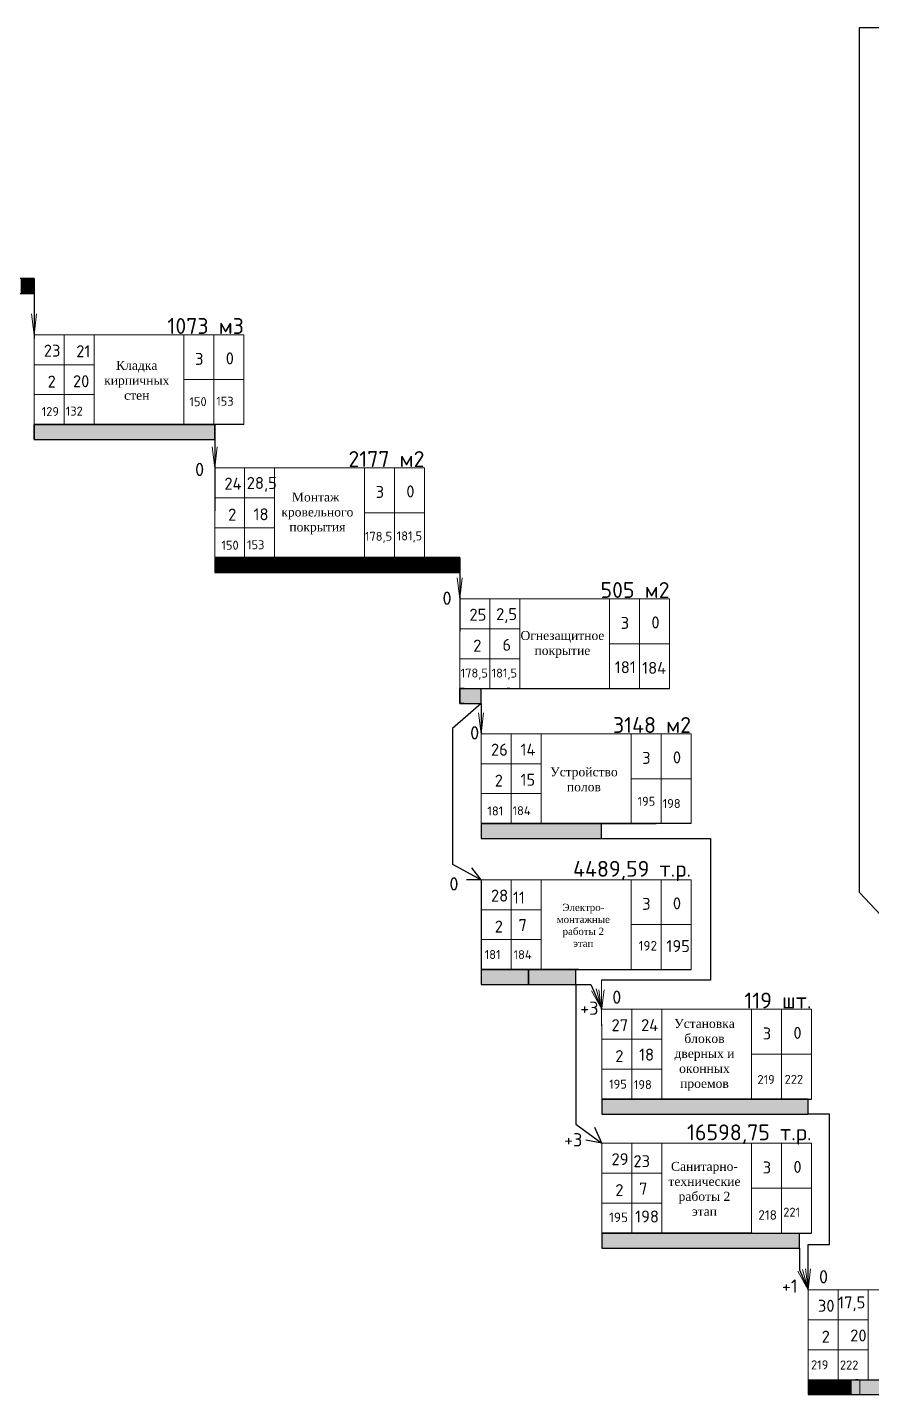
# Model space of a CAD drawing. Header units: millimetres. Extents: x -152693 to 518302, y -31658 to 793547.
# Drawn here: x 135709 to 151447, y 48024 to 73529 of the extents above; entities that cross this region are included whole.
import ezdxf

# ---------------------------------------------------------------- set-up
doc = ezdxf.new("R2010")
doc.units = ezdxf.units.MM
doc.styles.add('PDF ISOCPEUR', font='isocpeur.ttf')
doc.styles.add('ГОСТ 450', font='isocpeur.ttf', dxfattribs={"height": 450})

msp = doc.modelspace()

# ---------------------------------------------------------------- hatches: boundary and pattern name
at = {"lineweight": 20}
h = msp.add_hatch(color=1, dxfattribs=at)
h.dxf.hatch_style = 1
h.paths.add_polyline_path([(135593.97782, 68562.63435), (135754.26685, 68562.63435), (135754.26685, 68841.98722), (135593.97782, 68841.98722)])
h = msp.add_hatch(color=1, dxfattribs=at)
h.dxf.hatch_style = 1
h.paths.add_polyline_path([(135754.26685, 68562.63435), (135834.41137, 68562.63435), (135834.41137, 68841.98722), (135754.26685, 68841.98722)])
h = msp.add_hatch(color=1, dxfattribs=at)
h.dxf.hatch_style = 1
h.paths.add_polyline_path([(135834.41137, 65839.77049), (139200.48103, 65839.77049), (139200.48103, 66119.12337), (135834.41137, 66119.12337)])
h = msp.add_hatch(color=1, dxfattribs=at)
h.dxf.hatch_style = 1
h.paths.add_polyline_path([(139200.48103, 63357.90113), (139360.77006, 63357.90113), (139360.77006, 63637.254), (139200.48103, 63637.254)])
h = msp.add_hatch(color=1, dxfattribs=at)
h.dxf.hatch_style = 1
h.paths.add_polyline_path([(139360.77006, 63357.90113), (139521.05909, 63357.90113), (139521.05909, 63637.254), (139360.77006, 63637.254)])
h = msp.add_hatch(color=1, dxfattribs=at)
h.dxf.hatch_style = 1
h.paths.add_polyline_path([(139521.05909, 63357.90113), (139681.34812, 63357.90113), (139681.34812, 63637.254), (139521.05909, 63637.254)])
h = msp.add_hatch(color=1, dxfattribs=at)
h.dxf.hatch_style = 1
h.paths.add_polyline_path([(139681.34812, 63357.90113), (139841.63715, 63357.90113), (139841.63715, 63637.254), (139681.34812, 63637.254)])
h = msp.add_hatch(color=1, dxfattribs=at)
h.dxf.hatch_style = 1
h.paths.add_polyline_path([(139841.63715, 63357.90113), (140001.92619, 63357.90113), (140001.92619, 63637.254), (139841.63715, 63637.254)])
h = msp.add_hatch(color=1, dxfattribs=at)
h.dxf.hatch_style = 1
h.paths.add_polyline_path([(140001.92619, 63357.90113), (140162.21522, 63357.90113), (140162.21522, 63637.254), (140001.92619, 63637.254)])
h = msp.add_hatch(color=1, dxfattribs=at)
h.dxf.hatch_style = 1
h.paths.add_polyline_path([(140162.21522, 63357.90113), (140322.50425, 63357.90113), (140322.50425, 63637.254), (140162.21522, 63637.254)])
h = msp.add_hatch(color=1, dxfattribs=at)
h.dxf.hatch_style = 1
h.paths.add_polyline_path([(140322.50425, 63357.90113), (140482.79328, 63357.90113), (140482.79328, 63637.254), (140322.50425, 63637.254)])
h = msp.add_hatch(color=1, dxfattribs=at)
h.dxf.hatch_style = 1
h.paths.add_polyline_path([(140482.79328, 63357.90113), (140643.08231, 63357.90113), (140643.08231, 63637.254), (140482.79328, 63637.254)])
h = msp.add_hatch(color=1, dxfattribs=at)
h.dxf.hatch_style = 1
h.paths.add_polyline_path([(140643.08231, 63357.90113), (140803.37134, 63357.90113), (140803.37134, 63637.254), (140643.08231, 63637.254)])
h = msp.add_hatch(color=1, dxfattribs=at)
h.dxf.hatch_style = 1
h.paths.add_polyline_path([(140803.37134, 63357.90113), (140963.66037, 63357.90113), (140963.66037, 63637.254), (140803.37134, 63637.254)])
h = msp.add_hatch(color=1, dxfattribs=at)
h.dxf.hatch_style = 1
h.paths.add_polyline_path([(140963.66037, 63357.90113), (141123.94941, 63357.90113), (141123.94941, 63637.254), (140963.66037, 63637.254)])
h = msp.add_hatch(color=1, dxfattribs=at)
h.dxf.hatch_style = 1
h.paths.add_polyline_path([(141123.94941, 63357.90113), (141284.23844, 63357.90113), (141284.23844, 63637.254), (141123.94941, 63637.254)])
h = msp.add_hatch(color=1, dxfattribs=at)
h.dxf.hatch_style = 1
h.paths.add_polyline_path([(141284.23844, 63357.90113), (141444.52747, 63357.90113), (141444.52747, 63637.254), (141284.23844, 63637.254)])
h = msp.add_hatch(color=1, dxfattribs=at)
h.dxf.hatch_style = 1
h.paths.add_polyline_path([(141444.52747, 63357.90113), (141604.8165, 63357.90113), (141604.8165, 63637.254), (141444.52747, 63637.254)])
h = msp.add_hatch(color=1, dxfattribs=at)
h.dxf.hatch_style = 1
h.paths.add_polyline_path([(141604.8165, 63357.90113), (141765.10553, 63357.90113), (141765.10553, 63637.254), (141604.8165, 63637.254)])
h = msp.add_hatch(color=1, dxfattribs=at)
h.dxf.hatch_style = 1
h.paths.add_polyline_path([(141765.10553, 63357.90113), (141925.39456, 63357.90113), (141925.39456, 63637.254), (141765.10553, 63637.254)])
h = msp.add_hatch(color=1, dxfattribs=at)
h.dxf.hatch_style = 1
h.paths.add_polyline_path([(141925.39456, 63357.90113), (142085.68359, 63357.90113), (142085.68359, 63637.254), (141925.39456, 63637.254)])
h = msp.add_hatch(color=1, dxfattribs=at)
h.dxf.hatch_style = 1
h.paths.add_polyline_path([(142085.68359, 63357.90113), (142245.97263, 63357.90113), (142245.97263, 63637.254), (142085.68359, 63637.254)])
h = msp.add_hatch(color=1, dxfattribs=at)
h.dxf.hatch_style = 1
h.paths.add_polyline_path([(142245.97263, 63357.90113), (142406.26166, 63357.90113), (142406.26166, 63637.254), (142245.97263, 63637.254)])
h = msp.add_hatch(color=1, dxfattribs=at)
h.dxf.hatch_style = 1
h.paths.add_polyline_path([(142406.26166, 63357.90113), (142566.55069, 63357.90113), (142566.55069, 63637.254), (142406.26166, 63637.254)])
h = msp.add_hatch(color=1, dxfattribs=at)
h.dxf.hatch_style = 1
h.paths.add_polyline_path([(142566.55069, 63357.90113), (142726.83972, 63357.90113), (142726.83972, 63637.254), (142566.55069, 63637.254)])
h = msp.add_hatch(color=1, dxfattribs=at)
h.dxf.hatch_style = 1
h.paths.add_polyline_path([(142726.83972, 63357.90113), (142887.12875, 63357.90113), (142887.12875, 63637.254), (142726.83972, 63637.254)])
h = msp.add_hatch(color=1, dxfattribs=at)
h.dxf.hatch_style = 1
h.paths.add_polyline_path([(142887.12875, 63357.90113), (143047.41778, 63357.90113), (143047.41778, 63637.254), (142887.12875, 63637.254)])
h = msp.add_hatch(color=1, dxfattribs=at)
h.dxf.hatch_style = 1
h.paths.add_polyline_path([(143047.41778, 63357.90113), (143207.70681, 63357.90113), (143207.70681, 63637.254), (143047.41778, 63637.254)])
h = msp.add_hatch(color=1, dxfattribs=at)
h.dxf.hatch_style = 1
h.paths.add_polyline_path([(143207.70681, 63357.90113), (143367.99585, 63357.90113), (143367.99585, 63637.254), (143207.70681, 63637.254)])
h = msp.add_hatch(color=1, dxfattribs=at)
h.dxf.hatch_style = 1
h.paths.add_polyline_path([(143367.99585, 63357.90113), (143528.28488, 63357.90113), (143528.28488, 63637.254), (143367.99585, 63637.254)])
h = msp.add_hatch(color=1, dxfattribs=at)
h.dxf.hatch_style = 1
h.paths.add_polyline_path([(143528.28488, 63357.90113), (143688.57391, 63357.90113), (143688.57391, 63637.254), (143528.28488, 63637.254)])
h = msp.add_hatch(color=1, dxfattribs=at)
h.dxf.hatch_style = 1
h.paths.add_polyline_path([(143688.57391, 63357.90113), (143768.71842, 63357.90113), (143768.71842, 63637.254), (143688.57391, 63637.254)])
h = msp.add_hatch(color=1, dxfattribs=at)
h.dxf.hatch_style = 1
h.paths.add_polyline_path([(143768.71842, 60914.39015), (144169.441, 60914.39015), (144169.441, 61193.74302), (143768.71842, 61193.74302)])
at = {"lineweight": 20, "true_color": 0xed1f24}
h = msp.add_hatch(color=240, dxfattribs=at)
h.dxf.hatch_style = 1
h.paths.add_polyline_path([(144169.441, 58396.59723), (146413.48744, 58396.59723), (146413.48744, 58675.95011), (144169.441, 58675.95011)])
at = {"lineweight": 20}
h = msp.add_hatch(color=5, dxfattribs=at)
h.dxf.hatch_style = 1
h.paths.add_polyline_path([(144169.441, 55673.73338), (145051.03067, 55673.73338), (145051.03067, 55953.08625), (144169.441, 55953.08625)])
h = msp.add_hatch(color=5, dxfattribs=at)
h.dxf.hatch_style = 1
h.paths.add_polyline_path([(144807.24767, 55673.73338), (145932.62035, 55673.73338), (145932.62035, 55953.08625), (144807.24767, 55953.08625)])
at = {"lineweight": 20, "true_color": 0xed1f24}
h = msp.add_hatch(color=240, dxfattribs=at)
h.dxf.hatch_style = 1
h.paths.add_polyline_path([(146416.55263, 53257.19607), (150263.48939, 53257.19607), (150263.48939, 53536.54894), (146416.55263, 53536.54894)])
at = {"lineweight": 20}
h = msp.add_hatch(color=5, dxfattribs=at)
h.dxf.hatch_style = 1
h.paths.add_polyline_path([(146416.55263, 50757.57041), (150103.20036, 50757.57041), (150103.20036, 51036.92328), (146416.55263, 51036.92328)])
h = msp.add_hatch(color=1, dxfattribs=at)
h.dxf.hatch_style = 1
h.paths.add_polyline_path([(150263.48939, 48023.65336), (150423.77842, 48023.65336), (150423.77842, 48303.00623), (150263.48939, 48303.00623)])
h = msp.add_hatch(color=1, dxfattribs=at)
h.dxf.hatch_style = 1
h.paths.add_polyline_path([(150423.77842, 48023.65336), (150584.06745, 48023.65336), (150584.06745, 48303.00623), (150423.77842, 48303.00623)])
h = msp.add_hatch(color=1, dxfattribs=at)
h.dxf.hatch_style = 1
h.paths.add_polyline_path([(150584.06745, 48023.65336), (150744.35648, 48023.65336), (150744.35648, 48303.00623), (150584.06745, 48303.00623)])
h = msp.add_hatch(color=1, dxfattribs=at)
h.dxf.hatch_style = 1
h.paths.add_polyline_path([(150744.35648, 48023.65336), (150904.64551, 48023.65336), (150904.64551, 48303.00623), (150744.35648, 48303.00623)])
h = msp.add_hatch(color=1, dxfattribs=at)
h.dxf.hatch_style = 1
h.paths.add_polyline_path([(150904.64551, 48023.65336), (151064.93454, 48023.65336), (151064.93454, 48303.00623), (150904.64551, 48303.00623)])
h = msp.add_hatch(color=1, dxfattribs=at)
h.dxf.hatch_style = 1
h.paths.add_polyline_path([(151064.93454, 48023.65336), (153068.54744, 48023.65336), (153068.54744, 48303.00623), (151064.93454, 48303.00623)])

# ---------------------------------------------------------------- linework, layer by layer
for p, q in [((151221.68864, 57391.48661), (151221.68864, 73529.24714)), ((151221.68864, 73529.24714), (153068.54744, 73529.24714)), ((135834.41137, 68841.98722), (131666.89655, 68841.98722)), ((135834.41137, 68841.98722), (135834.41137, 67722.02672)), ((131586.75204, 68562.63435), (135834.41137, 68562.63435)), ((135834.41137, 66119.12337), (136976.17025, 66119.12337)), ((135834.41137, 66119.12337), (139093.52821, 66119.12337)), ((135834.41137, 66119.12337), (139093.52821, 66119.12337)), ((135834.41137, 66119.12337), (137463.96979, 66119.12337)), ((135834.41137, 66119.12337), (139093.52821, 66119.12337)), ((135834.41137, 66119.12337), (139093.52821, 66119.12337)), ((139200.48103, 66119.12337), (135834.41137, 66119.12337)), ((135834.41137, 65839.77049), (135834.41137, 66119.12337)), ((135834.41137, 66119.12337), (135834.41137, 65839.77049)), ((135834.41137, 66119.12337), (139200.48103, 66119.12337)), ((136765.58761, 66119.12337), (136716.00104, 66119.12337)), ((139745.35158, 66119.12337), (139200.48103, 66119.12337)), ((139200.48103, 65839.77049), (139200.48103, 66119.12337)), ((139200.48103, 65839.77049), (139200.48103, 66119.12337)), ((139200.48103, 66119.12337), (139200.48103, 64507.61911)), ((135834.41137, 65839.77049), (139200.48103, 65839.77049)), ((135834.41137, 65839.77049), (139200.48103, 65839.77049)), ((139200.48103, 63637.254), (140342.23991, 63637.254)), ((139200.48103, 63637.254), (142459.59787, 63637.254)), ((139200.48103, 63637.254), (142459.59787, 63637.254)), ((139200.48103, 63637.254), (140830.03945, 63637.254)), ((139200.48103, 63637.254), (142459.59787, 63637.254)), ((139200.48103, 63637.254), (142459.59787, 63637.254)), ((139200.48103, 63637.254), (139200.48103, 63357.90113)), ((139280.62554, 63637.254), (139200.48103, 63637.254)), ((143768.71842, 63637.254), (139280.62554, 63637.254)), ((140131.65727, 63637.254), (140082.0707, 63637.254)), ((143768.71842, 63357.90113), (143768.71842, 63637.254)), ((143768.71842, 63637.254), (143768.71842, 62262.39974)), ((139200.48103, 63357.90113), (143768.71842, 63357.90113)), ((143768.71842, 61193.74302), (145138.82909, 61193.74302)), ((143768.71842, 61193.74302), (147679.65864, 61193.74302)), ((143768.71842, 61193.74302), (147679.65864, 61193.74302)), ((143768.71842, 61193.74302), (145724.18853, 61193.74302)), ((143768.71842, 61193.74302), (147679.65864, 61193.74302)), ((143768.71842, 61193.74302), (147679.65864, 61193.74302)), ((143768.71842, 60914.39015), (143768.71842, 61193.74302)), ((143768.71842, 61193.74302), (143808.79068, 61193.74302)), ((143808.79068, 61193.74302), (143768.71842, 61193.74302)), ((143768.71842, 61193.74302), (143768.71842, 60914.39015)), ((143768.71842, 61193.74302), (144490.01906, 61193.74302)), ((143848.86294, 61193.74302), (143788.75455, 61193.74302)), ((144169.441, 60914.39015), (144169.441, 61193.74302)), ((144699.89466, 61193.74302), (144650.3081, 61193.74302)), ((144169.441, 60914.39015), (143634.83619, 60450.79514)), ((143848.86294, 60914.39015), (143768.71842, 60914.39015)), ((143768.71842, 60914.39015), (144169.441, 60914.39015)), ((144169.441, 60914.39015), (144169.441, 60591.8302)), ((143634.83619, 60450.79514), (143634.83619, 57920.93904)), ((144169.441, 60591.8302), (144169.441, 60352.06734)), ((144169.441, 58675.95011), (145311.19989, 58675.95011)), ((144169.441, 58675.95011), (147428.55785, 58675.95011)), ((144169.441, 58675.95011), (147428.55785, 58675.95011)), ((144169.441, 58675.95011), (145798.99942, 58675.95011)), ((144169.441, 58675.95011), (147428.55785, 58675.95011)), ((144169.441, 58675.95011), (147428.55785, 58675.95011)), ((144169.441, 58675.95011), (147428.55785, 58675.95011)), ((144169.441, 58675.95011), (144169.441, 58396.59723)), ((147535.51066, 58675.95011), (144169.441, 58675.95011)), ((145100.61724, 58675.95011), (145051.03067, 58675.95011)), ((146413.48744, 58396.59723), (146413.48744, 58675.95011)), ((148080.38121, 58675.95011), (147134.78808, 58675.95011)), ((144169.441, 58396.59723), (146413.48744, 58396.59723)), ((146413.48744, 58396.59723), (148444.03494, 58396.59723)), ((148444.03494, 58396.59723), (148444.03494, 55758.30418)), ((143634.83619, 57920.93904), (144169.441, 57629.20348)), ((144169.441, 57629.20348), (143992.79908, 57850.07122)), ((144169.441, 57629.20348), (143896.4169, 57629.20348)), ((144169.441, 57629.20348), (144169.441, 55953.08625)), ((151221.68864, 57391.48661), (154713.0605, 53647.39614)), ((144169.441, 55953.08625), (145311.19989, 55953.08625)), ((144169.441, 55953.08625), (148080.38121, 55953.08625)), ((144169.441, 55953.08625), (148080.38121, 55953.08625)), ((144169.441, 55953.08625), (145798.99942, 55953.08625)), ((144169.441, 55953.08625), (148080.38121, 55953.08625)), ((144169.441, 55953.08625), (148080.38121, 55953.08625)), ((144169.441, 55953.08625), (148080.38121, 55953.08625)), ((144169.441, 55953.08625), (148080.38121, 55953.08625)), ((144169.441, 55953.08625), (144169.441, 55673.73338)), ((144169.441, 55953.08625), (144169.441, 55673.73338)), ((145051.03067, 55953.08625), (144169.441, 55953.08625)), ((145932.62035, 55953.08625), (144169.441, 55953.08625)), ((145100.61724, 55953.08625), (145051.03067, 55953.08625)), ((145051.03067, 55673.73338), (145051.03067, 55953.08625)), ((145051.03067, 55673.73338), (145051.03067, 55953.08625)), ((145051.03067, 55953.08625), (146192.78956, 55953.08625)), ((145051.03067, 55953.08625), (145051.03067, 55673.73338)), ((145982.20692, 55953.08625), (145932.62035, 55953.08625)), ((145932.62035, 55673.73338), (145932.62035, 55953.08625)), ((145932.62035, 55673.73338), (145932.62035, 55953.08625)), ((145932.62035, 55673.73338), (145932.62035, 55953.08625)), ((144169.441, 55673.73338), (145051.03067, 55673.73338)), ((144169.441, 55673.73338), (145051.03067, 55673.73338)), ((144169.441, 55673.73338), (145932.62035, 55673.73338)), ((145051.03067, 55673.73338), (145932.62035, 55673.73338)), ((145932.62035, 55673.73338), (146211.04227, 55673.73338)), ((145932.62035, 55673.73338), (145932.62035, 53070.0108)), ((146211.04227, 55673.73338), (146416.55263, 55212.66618)), ((148444.03494, 55758.30418), (146413.48744, 55758.30418)), ((146416.55263, 53536.54894), (147558.31152, 53536.54894)), ((146416.55263, 53536.54894), (150327.49284, 53536.54894)), ((146416.55263, 53536.54894), (150327.49284, 53536.54894)), ((146416.55263, 53536.54894), (148046.11105, 53536.54894)), ((146416.55263, 53536.54894), (150327.49284, 53536.54894)), ((146416.55263, 53536.54894), (150327.49284, 53536.54894)), ((146416.55263, 53536.54894), (150327.49284, 53536.54894)), ((146416.55263, 53536.54894), (146416.55263, 53257.19607)), ((146416.55263, 53536.54894), (146416.55263, 53257.19607)), ((150263.48939, 53536.54894), (146416.55263, 53536.54894)), ((147347.72887, 53536.54894), (147298.14231, 53536.54894)), ((150263.48939, 53257.19607), (150263.48939, 53536.54894)), ((145932.62035, 53070.0108), (146416.55263, 52713.04052)), ((146416.55263, 53257.19607), (147859.15392, 53257.19607)), ((146416.55263, 53257.19607), (150263.48939, 53257.19607)), ((146416.55263, 53257.19607), (150263.48939, 53257.19607)), ((150659.69594, 53257.19607), (150263.48939, 53257.19607)), ((150659.69594, 50826.22629), (150659.69594, 53257.19607)), ((146416.55263, 52713.04052), (146285.10975, 53004.54722)), ((146416.55263, 52713.04052), (146120.0709, 52768.19114)), ((146416.55263, 51036.92328), (147558.31152, 51036.92328)), ((146416.55263, 51036.92328), (150327.49284, 51036.92328)), ((146416.55263, 51036.92328), (150327.49284, 51036.92328)), ((146416.55263, 51036.92328), (148046.11105, 51036.92328)), ((146416.55263, 51036.92328), (150327.49284, 51036.92328)), ((146416.55263, 51036.92328), (150327.49284, 51036.92328)), ((146416.55263, 51036.92328), (150327.49284, 51036.92328)), ((146416.55263, 51036.92328), (150327.49284, 51036.92328)), ((146416.55263, 51036.92328), (146416.55263, 50757.57041)), ((146416.55263, 51036.92328), (146416.55263, 50757.57041)), ((149221.61068, 51036.92328), (146416.55263, 51036.92328)), ((147347.72887, 51036.92328), (147298.14231, 51036.92328)), ((149210.08136, 51036.92328), (150103.20036, 51036.92328)), ((150103.20036, 50757.57041), (150103.20036, 51036.92328)), ((146416.55263, 50757.57041), (148580.45456, 50757.57041)), ((146416.55263, 50757.57041), (149221.61068, 50757.57041)), ((146416.55263, 50757.57041), (149221.61068, 50757.57041)), ((149221.61068, 50757.57041), (150103.20036, 50757.57041)), ((150103.20036, 50757.57041), (150103.20036, 50351.91044)), ((150263.48939, 49979.12347), (150263.48939, 50826.22629)), ((150263.48939, 50826.22629), (150659.69594, 50826.22629)), ((150103.20036, 50351.91044), (150263.48939, 49979.12347)), ((150263.48939, 48303.00623), (151405.24827, 48303.00623)), ((150263.48939, 48303.00623), (154174.4296, 48303.00623)), ((150263.48939, 48303.00623), (154174.4296, 48303.00623)), ((150263.48939, 48303.00623), (151893.04781, 48303.00623)), ((150263.48939, 48303.00623), (154174.4296, 48303.00623)), ((150263.48939, 48303.00623), (154174.4296, 48303.00623)), ((150263.48939, 48303.00623), (154174.4296, 48303.00623)), ((150263.48939, 48303.00623), (154174.4296, 48303.00623)), ((150263.48939, 48303.00623), (150263.48939, 48023.65336)), ((151194.66563, 48303.00623), (151145.07906, 48303.00623)), ((150263.48939, 48023.65336), (151225.22358, 48023.65336)), ((151225.22358, 48023.65336), (153068.54744, 48023.65336))]:
    msp.add_line(p, q)
for p, q in [((139745.35158, 67795.2406), (135834.41137, 67795.2406)), ((136393.11711, 67795.2406), (136393.11711, 66119.12337)), ((136951.82286, 67795.2406), (136951.82286, 66119.12337)), ((138627.94009, 67795.2406), (138627.94009, 66119.12337)), ((139186.64584, 67795.2406), (139186.64584, 66119.12337)), ((139745.35158, 67795.2406), (139745.35158, 66119.12337)), ((135834.41137, 67515.88773), (135834.41137, 66119.12337)), ((135834.41137, 67236.53486), (136951.82286, 67236.53486)), ((138627.94009, 66957.18198), (139745.35158, 66957.18198)), ((135834.41137, 66677.82911), (136951.82286, 66677.82911)), ((135834.41137, 66119.12337), (139093.52821, 66119.12337)), ((143111.42124, 65313.37124), (139200.48103, 65313.37124)), ((139200.48103, 65313.37124), (139200.48103, 63637.254)), ((139759.18677, 65313.37124), (139759.18677, 63637.254)), ((140317.89252, 65313.37124), (140317.89252, 63637.254)), ((141994.00975, 65313.37124), (141994.00975, 63637.254)), ((142552.7155, 65313.37124), (142552.7155, 63637.254)), ((143111.42124, 65313.37124), (143111.42124, 63637.254)), ((139200.48103, 64754.66549), (140317.89252, 64754.66549)), ((141994.00975, 64475.31262), (143111.42124, 64475.31262)), ((139200.48103, 64195.95975), (140317.89252, 64195.95975)), ((139200.48103, 63637.254), (142459.59787, 63637.254)), ((147679.65864, 62869.86025), (143768.71842, 62869.86025)), ((144327.42417, 62869.86025), (144327.42417, 61193.74302)), ((144886.12991, 62869.86025), (144886.12991, 61193.74302)), ((146562.24715, 62869.86025), (146562.24715, 61193.74302)), ((147120.95289, 62869.86025), (147120.95289, 61193.74302)), ((147679.65864, 62869.86025), (147679.65864, 61193.74302)), ((143768.71842, 62590.50738), (143768.71842, 61193.74302)), ((143768.71842, 62311.15451), (144886.12991, 62311.15451)), ((146562.24715, 62031.80163), (147679.65864, 62031.80163)), ((143768.71842, 61752.44876), (144886.12991, 61752.44876)), ((143768.71842, 61193.74302), (147679.65864, 61193.74302)), ((144169.441, 60394.55364), (144169.441, 58675.95011)), ((148080.38121, 60352.06734), (144169.441, 60352.06734)), ((144728.14675, 60352.06734), (144728.14675, 58675.95011)), ((145286.85249, 60352.06734), (145286.85249, 58675.95011)), ((146962.96973, 60352.06734), (146962.96973, 58675.95011)), ((147521.67547, 60352.06734), (147521.67547, 58675.95011)), ((148080.38121, 60352.06734), (148080.38121, 58675.95011)), ((144169.441, 59793.3616), (145286.85249, 59793.3616)), ((146962.96973, 59514.00872), (148080.38121, 59514.00872)), ((144169.441, 59234.65585), (145286.85249, 59234.65585)), ((144169.441, 58675.95011), (147428.55785, 58675.95011)), ((148080.38121, 57629.20348), (144169.441, 57629.20348)), ((144728.14675, 57629.20348), (144728.14675, 55953.08625)), ((145286.85249, 57629.20348), (145286.85249, 55953.08625)), ((146962.96973, 57629.20348), (146962.96973, 55953.08625)), ((147521.67547, 57629.20348), (147521.67547, 55953.08625)), ((148080.38121, 57629.20348), (148080.38121, 55953.08625)), ((144169.441, 57070.49774), (145286.85249, 57070.49774)), ((146962.96973, 56791.14487), (148080.38121, 56791.14487)), ((144169.441, 56511.79199), (145286.85249, 56511.79199)), ((144169.441, 55953.08625), (148080.38121, 55953.08625)), ((150327.49284, 55212.66618), (146416.55263, 55212.66618)), ((146975.25838, 55212.66618), (146975.25838, 53536.54894)), ((147533.96412, 55212.66618), (147533.96412, 53536.54894)), ((149210.08136, 55212.66618), (149210.08136, 53536.54894)), ((149768.7871, 55212.66618), (149768.7871, 53536.54894)), ((150327.49284, 55212.66618), (150327.49284, 53536.54894)), ((146416.55263, 54933.3133), (146416.55263, 53536.54894)), ((146416.55263, 54653.96043), (147533.96412, 54653.96043)), ((149210.08136, 54374.60756), (150327.49284, 54374.60756)), ((146416.55263, 54095.25469), (147533.96412, 54095.25469)), ((146416.55263, 53536.54894), (150327.49284, 53536.54894)), ((150327.49284, 52713.04052), (146416.55263, 52713.04052)), ((146416.55263, 52713.04052), (146416.55263, 51036.92328)), ((146975.25838, 52713.04052), (146975.25838, 51036.92328)), ((147533.96412, 52713.04052), (147533.96412, 51036.92328)), ((149210.08136, 52713.04052), (149210.08136, 51036.92328)), ((149768.7871, 52713.04052), (149768.7871, 51036.92328)), ((150327.49284, 52713.04052), (150327.49284, 51036.92328)), ((146416.55263, 52154.33477), (147533.96412, 52154.33477)), ((149210.08136, 51874.9819), (150327.49284, 51874.9819)), ((146416.55263, 51595.62903), (147533.96412, 51595.62903)), ((146416.55263, 51036.92328), (150327.49284, 51036.92328)), ((154174.4296, 49979.12347), (150263.48939, 49979.12347)), ((150263.48939, 49979.12347), (150263.48939, 48303.00623)), ((150822.19513, 49979.12347), (150822.19513, 48303.00623)), ((151380.90088, 49979.12347), (151380.90088, 48303.00623)), ((150263.48939, 49420.41772), (151380.90088, 49420.41772)), ((150263.48939, 48861.71198), (151380.90088, 48861.71198)), ((150263.48939, 48303.00623), (154174.4296, 48303.00623))]:
    msp.add_line(p, q, dxfattribs=at)
at = {"color": 1, "lineweight": 20}
for points in [[(135593.97782, 68841.98722), (135754.26685, 68841.98722), (135754.26685, 68562.63435), (135593.97782, 68562.63435)], [(135754.26685, 68841.98722), (135834.41137, 68841.98722), (135834.41137, 68562.63435), (135754.26685, 68562.63435)], [(139200.48103, 63637.254), (139360.77006, 63637.254), (139360.77006, 63357.90113), (139200.48103, 63357.90113)], [(139360.77006, 63637.254), (139521.05909, 63637.254), (139521.05909, 63357.90113), (139360.77006, 63357.90113)], [(139521.05909, 63637.254), (139681.34812, 63637.254), (139681.34812, 63357.90113), (139521.05909, 63357.90113)], [(139681.34812, 63637.254), (139841.63715, 63637.254), (139841.63715, 63357.90113), (139681.34812, 63357.90113)], [(139841.63715, 63637.254), (140001.92619, 63637.254), (140001.92619, 63357.90113), (139841.63715, 63357.90113)], [(140001.92619, 63637.254), (140162.21522, 63637.254), (140162.21522, 63357.90113), (140001.92619, 63357.90113)], [(140162.21522, 63637.254), (140322.50425, 63637.254), (140322.50425, 63357.90113), (140162.21522, 63357.90113)], [(140322.50425, 63637.254), (140482.79328, 63637.254), (140482.79328, 63357.90113), (140322.50425, 63357.90113)], [(140482.79328, 63637.254), (140643.08231, 63637.254), (140643.08231, 63357.90113), (140482.79328, 63357.90113)], [(140643.08231, 63637.254), (140803.37134, 63637.254), (140803.37134, 63357.90113), (140643.08231, 63357.90113)], [(140803.37134, 63637.254), (140963.66037, 63637.254), (140963.66037, 63357.90113), (140803.37134, 63357.90113)], [(140963.66037, 63637.254), (141123.94941, 63637.254), (141123.94941, 63357.90113), (140963.66037, 63357.90113)], [(141123.94941, 63637.254), (141284.23844, 63637.254), (141284.23844, 63357.90113), (141123.94941, 63357.90113)], [(141284.23844, 63637.254), (141444.52747, 63637.254), (141444.52747, 63357.90113), (141284.23844, 63357.90113)], [(141444.52747, 63637.254), (141604.8165, 63637.254), (141604.8165, 63357.90113), (141444.52747, 63357.90113)], [(141604.8165, 63637.254), (141765.10553, 63637.254), (141765.10553, 63357.90113), (141604.8165, 63357.90113)], [(141765.10553, 63637.254), (141925.39456, 63637.254), (141925.39456, 63357.90113), (141765.10553, 63357.90113)], [(141925.39456, 63637.254), (142085.68359, 63637.254), (142085.68359, 63357.90113), (141925.39456, 63357.90113)], [(142085.68359, 63637.254), (142245.97263, 63637.254), (142245.97263, 63357.90113), (142085.68359, 63357.90113)], [(142245.97263, 63637.254), (142406.26166, 63637.254), (142406.26166, 63357.90113), (142245.97263, 63357.90113)], [(142406.26166, 63637.254), (142566.55069, 63637.254), (142566.55069, 63357.90113), (142406.26166, 63357.90113)], [(142566.55069, 63637.254), (142726.83972, 63637.254), (142726.83972, 63357.90113), (142566.55069, 63357.90113)], [(142726.83972, 63637.254), (142887.12875, 63637.254), (142887.12875, 63357.90113), (142726.83972, 63357.90113)], [(142887.12875, 63637.254), (143047.41778, 63637.254), (143047.41778, 63357.90113), (142887.12875, 63357.90113)], [(143047.41778, 63637.254), (143207.70681, 63637.254), (143207.70681, 63357.90113), (143047.41778, 63357.90113)], [(143207.70681, 63637.254), (143367.99585, 63637.254), (143367.99585, 63357.90113), (143207.70681, 63357.90113)], [(143367.99585, 63637.254), (143528.28488, 63637.254), (143528.28488, 63357.90113), (143367.99585, 63357.90113)], [(143528.28488, 63637.254), (143688.57391, 63637.254), (143688.57391, 63357.90113), (143528.28488, 63357.90113)], [(143688.57391, 63637.254), (143768.71842, 63637.254), (143768.71842, 63357.90113), (143688.57391, 63357.90113)], [(150263.48939, 48303.00623), (150423.77842, 48303.00623), (150423.77842, 48023.65336), (150263.48939, 48023.65336)], [(150423.77842, 48303.00623), (150584.06745, 48303.00623), (150584.06745, 48023.65336), (150423.77842, 48023.65336)], [(150584.06745, 48303.00623), (150744.35648, 48303.00623), (150744.35648, 48023.65336), (150584.06745, 48023.65336)], [(150744.35648, 48303.00623), (150904.64551, 48303.00623), (150904.64551, 48023.65336), (150744.35648, 48023.65336)], [(150904.64551, 48303.00623), (151064.93454, 48303.00623), (151064.93454, 48023.65336), (150904.64551, 48023.65336)], [(151064.93454, 48303.00623), (151225.22358, 48303.00623), (151225.22358, 48023.65336), (151064.93454, 48023.65336)]]:
    msp.add_lwpolyline(points, close=True, dxfattribs=at)
at = {"lineweight": 20}
for points in [[(135834.41137, 68562.63435), (135834.41137, 67515.88773)], [(135878.95378, 68187.2138), (135834.41137, 67795.2406), (135785.41472, 68187.2138)], [(139245.02344, 65705.34444), (139200.48103, 65313.37124), (139151.48438, 65705.34444)], [(143813.26083, 63261.83345), (143768.71842, 62869.86025), (143719.72177, 63261.83345)], [(144213.98341, 60744.04054), (144169.441, 60352.06734), (144120.44435, 60744.04054)], [(146413.48744, 55758.30418), (146413.48744, 54906.33963)], [(146313.97951, 55593.59369), (146416.55263, 55212.66618), (146226.98134, 55559.22986)], [(146458.02985, 55577.6657), (146413.48744, 55185.6925), (146364.49079, 55577.6657)], [(150160.91627, 50360.05098), (150263.48939, 49979.12347), (150073.91809, 50325.68715)], [(150308.0318, 50371.09667), (150263.48939, 49979.12347), (150214.49274, 50371.09667)]]:
    msp.add_lwpolyline(points, dxfattribs=at)
at = {"color": 240, "lineweight": 20, "true_color": 0xed1f24}
msp.add_lwpolyline([(144169.441, 58675.95011), (146413.48744, 58675.95011), (146413.48744, 58396.59723), (144169.441, 58396.59723)], close=True, dxfattribs=at)

# ---------------------------------------------------------------- texts
at = {"lineweight": 20, "style": 'PDF ISOCPEUR'}
for s, insert, char_height, attachment_point in [('1073 м3 ', (139745.35158, 67958.3376), 296.276621, 6), ('0', (139406.58794, 67242.83956), 223.4823, 7), ('2', (136086.20868, 66809.47465), 223.4823, 7), ('150', (138730.14899, 66462.72554), 167.611723, 7), ('2177 м2 ', (143111.42124, 65476.46823), 296.276621, 6), ('0', (138835.0806, 65158.6075), 246.89718, 7), ('0', (142772.6576, 64760.97019), 223.4823, 7), ('2', (139452.27834, 64327.60529), 223.4823, 7), ('178,5', (142001.58705, 63911.94948), 167.611723, 7), ('181,5', (142594.12719, 63919.74233), 167.611723, 7), ('150', (139327.15589, 63785.43548), 167.611723, 7), ('0', (143447.07115, 62756.35215), 246.89718, 7), ('505 м2 ', (147679.65864, 63032.95725), 296.276621, 6), ('0', (147340.895, 62317.45921), 223.4823, 7), ('2', (144020.51573, 61884.0943), 223.4823, 7), ('178,5', (143786.36684, 61360.96305), 167.611723, 7), ('181', (146658.58683, 61481.08511), 223.482298, 7), ('184', (147168.54625, 61468.78873), 223.482298, 7), ('0', (143962.65373, 60245.98681), 246.89718, 7), ('3148 м2 ', (148080.38121, 60515.16434), 296.276621, 6), ('0', (147741.61757, 59799.6663), 223.4823, 7), ('2', (144421.23831, 59366.30139), 223.4823, 7), ('195', (147084.51058, 59008.35864), 167.611723, 7), ('181', (144284.88002, 58828.30364), 167.611723, 7), ('4489,59 т.р.', (148080.38121, 57792.30048), 296.2766207, 6), ('0', (143576.31494, 57428.58316), 246.89718, 7), ('0', (147741.61758, 57076.80244), 223.4823, 7), ('2', (144421.23831, 56643.43754), 223.4823, 7), ('192', (147103.14789, 56307.75604), 178.785838, 7), ('195', (147620.92478, 56280.42062), 223.482298, 7), ('181', (144234.27147, 56149.71775), 167.611723, 7), ('+3', (146013.48704, 55108.82536), 246.897184, 7), ('0', (146611.70759, 55314.90757), 246.89718, 7), ('119 шт.', (150327.49284, 55375.76317), 296.276621, 6), ('0', (149988.72921, 54660.26513), 223.4823, 7), ('2', (146668.34994, 54226.90023), 223.4823, 7), ('195', (146554.09495, 53731.60322), 167.611723, 7), ('219', (149318.79926, 53817.93268), 167.611723, 7), ('16598,75 т.р.', (150327.49284, 52876.13751), 296.2766207, 6), ('+3', (145713.76546, 52654.34604), 246.897184, 7), ('0', (149988.72921, 52160.63947), 223.4823, 7), ('2', (146668.34994, 51727.27457), 223.4823, 7), ('195', (146553.42821, 51241.33012), 178.785838, 7), ('218', (149334.77554, 51285.83575), 178.785838, 7), ('0', (150466.01566, 50099.25423), 246.89718, 7), ('+1', (149774.2605, 49925.83367), 246.897184, 7), ('2', (150515.2867, 48993.35752), 223.4823, 7), ('219', (150317.63307, 48495.81989), 167.611723, 7)]:
    msp.add_mtext(s, dxfattribs=dict(at, insert=insert, char_height=char_height, attachment_point=attachment_point))
at = {"lineweight": 20, "attachment_point": 7, "style": 'PDF ISOCPEUR'}
for s, insert, char_height, width in [('23', (136015.70772, 67386.43253), 223.482298, 1189.1897492), ('21', (136620.50666, 67375.46032), 223.482298, 480.4869403), ('3', (138834.77945, 67232.30134), 223.4823, 671.0601081), ('20', (136558.34357, 66815.66981), 223.482298, 2282.4887686), ('153', (139229.71941, 66470.91461), 167.611723, 503.2950811), ('129', (135976.13928, 66277.89641), 167.611723, 1995.2641616), ('132', (136426.15724, 66286.33272), 167.611723, 503.2950811), ('24', (139381.77738, 64904.56317), 223.482298, 1189.1897492), ('28,5', (139798.37749, 64865.70165), 223.482298, 480.4869403), ('3', (142200.84911, 64750.43198), 223.4823, 671.0601081), ('18', (139924.41323, 64333.80045), 223.482298, 2282.4887686), ('153', (139803.22746, 63793.62454), 167.611723, 503.2950811), ('25', (143950.01478, 62461.05218), 223.482298, 1189.1897492), ('2,5', (144446.62046, 62419.64405), 223.482298, 480.4869403), ('3', (146769.0865, 62306.92099), 223.4823, 671.0601081), ('6', (144564.70721, 61899.28693), 223.4823, 2282.4887686), ('181,5', (144363.64471, 61360.79897), 167.611723, 503.2950811), ('26', (144350.73736, 59943.25927), 223.482298, 1189.1897492), ('14', (144901.17035, 59944.10029), 223.482298, 480.4869403), ('3', (147169.80908, 59789.12808), 223.4823, 671.0601081), ('15', (144901.15223, 59381.49402), 223.482298, 2282.4887686), ('184', (144753.59244, 58833.49481), 167.611723, 503.2950811), ('198', (147552.38427, 58965.76825), 167.611723, 1587.9523052), ('28', (144350.73736, 57220.39541), 223.482298, 1189.1897492), ('11', (144759.07397, 57182.87251), 223.482298, 480.4869403), ('3', (147169.80908, 57066.26422), 223.4823, 671.0601081), ('7', (144864.10791, 56670.77588), 223.4823, 2282.4887686), ('184', (144772.68712, 56147.43386), 167.611723, 503.2950811), ('27', (146597.84899, 54803.8581), 223.482298, 1189.1897492), ('24', (147148.28198, 54804.69913), 223.482298, 480.4869403), ('3', (149416.92071, 54649.72692), 223.4823, 671.0601081), ('18', (147111.21954, 54254.23857), 223.482298, 2282.4887686), ('198', (147015.04913, 53723.56564), 167.611723, 503.2950811), ('222', (149825.33352, 53821.78257), 167.611723, 982.7133662), ('29', (146597.84899, 52304.23244), 223.482298, 1189.1897492), ('23', (147006.1856, 52266.70955), 223.482298, 480.4869403), ('3', (149416.92071, 52150.10126), 223.4823, 671.0601081), ('7', (147111.21954, 51754.61291), 223.4823, 2282.4887686), ('198', (147037.29423, 51235.36468), 223.482298, 671.0601081), ('221', (149799.78826, 51344.10858), 167.611723, 503.2950811), ('30', (150444.78574, 49570.31539), 223.482298, 1189.1897492), ('17,5', (150822.19513, 49579.62363), 223.482298, 480.4869403), ('20', (151047.27444, 49015.30023), 223.482298, 2282.4887686), ('222', (150855.50325, 48492.60976), 167.611723, 503.2950811)]:
    msp.add_mtext(s, dxfattribs=dict(at, insert=insert, char_height=char_height, width=width))
at = {"lineweight": 20, "attachment_point": 5, "style": 'ГОСТ 450'}
for s, width, gutter_width, insert, char_height in [('{\\fTimes New Roman|b0|i0|c204|p18;\\H0.83333x;Кладка \\Pкирпичных \\Pстен}', 1490.1035256, 10.02812, (137748.26683, 66943.60433), 201.1340681), ('{\\fTimes New Roman|b0|i0|c204|p18;\\H0.83333x;Монтаж  кровельного покрытия }', 1490.1035256, 10.02812, (141114.33649, 64461.73496), 201.1340681), ('\\pxqc;{\\fTimes New Roman|b0|i0|c204|p18;\\H0.83333x;Огнезащитное покрытие                                        }', 1490.1035256, 10.02812, (145682.57388, 62018.22398), 201.13406805), ('\\pxqc;{\\fTimes New Roman|b0|i0|c204|p18;\\H0.83333x;Устройство полов                                       }', 1490.1035256, 10.02812, (146083.29646, 59500.43107), 201.13406805), ('\\pxqc;{\\fTimes New Roman|b0|i0|c204|p18;\\H0.83333x;Электро-\\Pмонтажные работы 2 этап                                  }', 1192.0828205, 8.02249, (146072.71322, 56776.92752), 160.9072544), ('{\\fTimes New Roman|b0|i0|c204|p18;\\H0.83333x;Установка блоков дверных и оконных проемов}', 1490.1035256, 10.02812, (148330.40809, 54361.0299), 201.1340681), ('\\pxqc;{\\fTimes New Roman|b0|i0|c204|p18;\\H0.83333x;Санитарно-\\Pтехнические работы 2 этап                                 }', 1490.1035256, 10.02812, (148330.40809, 51861.40424), 201.1340681)]:
    msp.add_mtext_dynamic_manual_height_columns(s, width=width, gutter_width=gutter_width, heights=[0], dxfattribs=dict(at, insert=insert, char_height=char_height))

doc.saveas('drawing.dxf')
